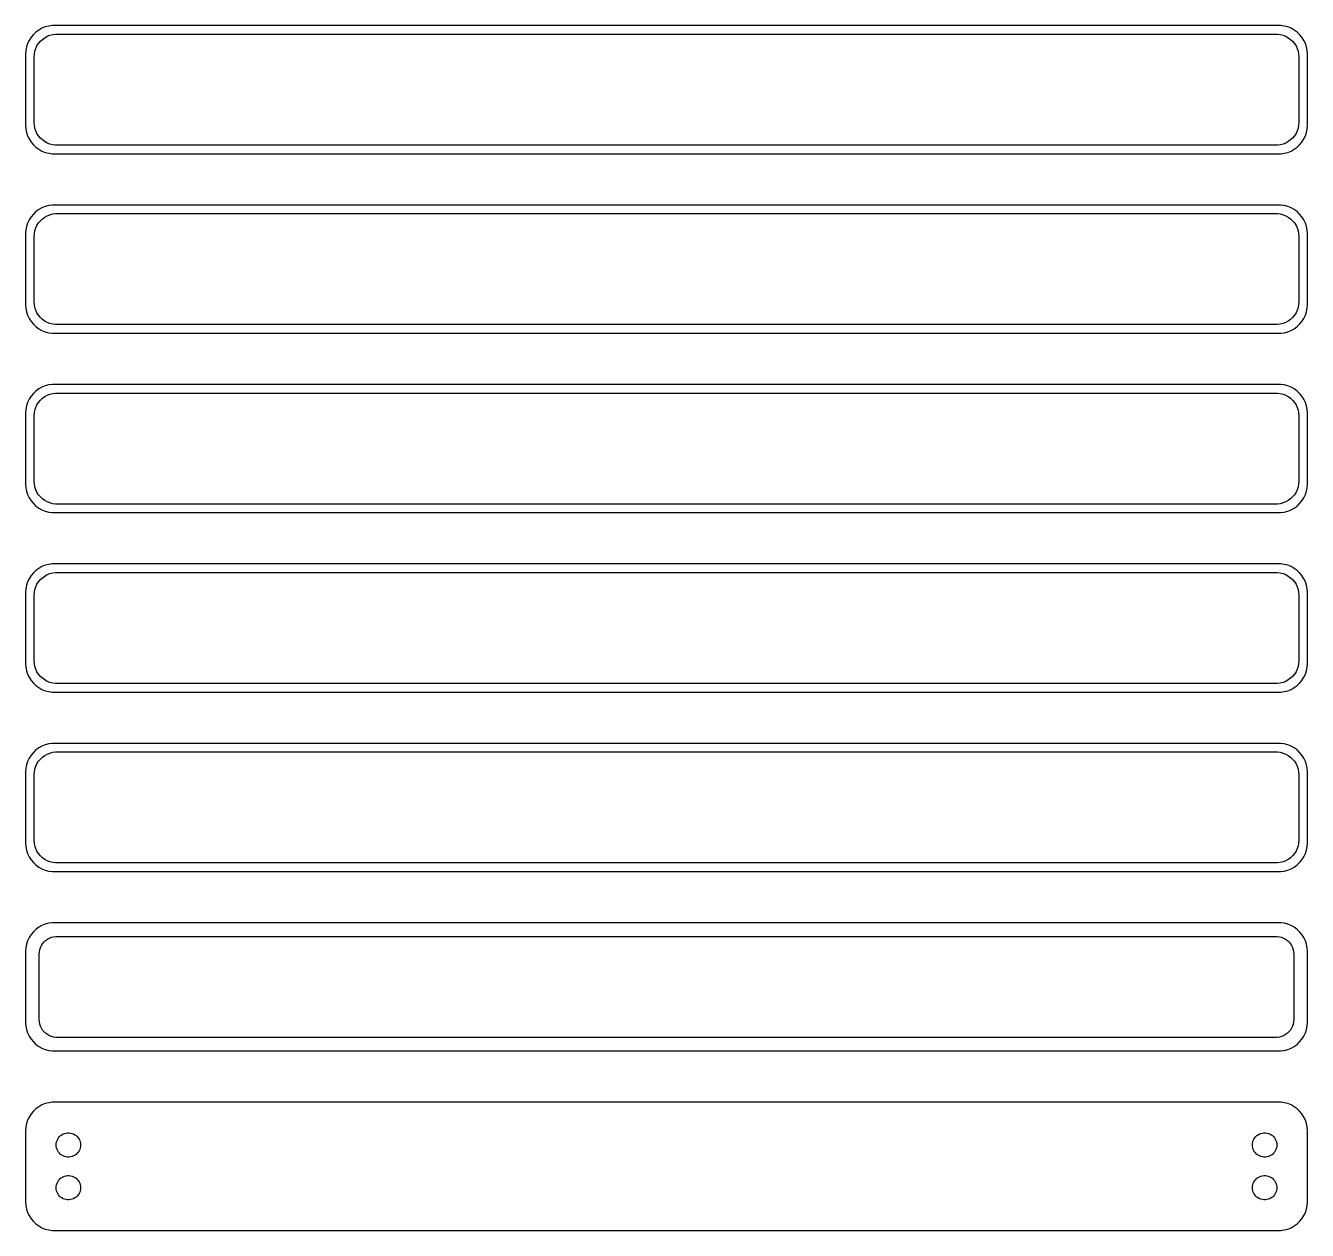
# Model space of a CAD drawing. Header units: metres. Extents: x -112 to 112, y 461 to 925.
# Drawn here: x -112.5 to 112.5, y 461.3 to 672.7 of the extents above; entities that cross this region are included whole.
import ezdxf

# ---------------------------------------------------------------- set-up
doc = ezdxf.new("R2010")
doc.units = ezdxf.units.M

msp = doc.modelspace()

# ---------------------------------------------------------------- linework, layer by layer
for p, q in [((-111.545, 670.689), (-111.882, 670.159)), ((-111.145, 671.173), (-111.545, 670.689)), ((-110.687, 671.603), (-111.145, 671.173)), ((-110.179, 671.972), (-110.687, 671.603)), ((-109.629, 672.274), (-110.179, 671.972)), ((-109.045, 672.505), (-109.629, 672.274)), ((-109.55, 670.332), (-109.143, 670.627)), ((-109.143, 670.627), (-108.703, 670.869)), ((-108.437, 672.661), (-109.045, 672.505)), ((-108.703, 670.869), (-108.236, 671.054)), ((-107.814, 672.74), (-108.437, 672.661)), ((-108.236, 671.054), (-107.75, 671.179)), ((107.814, 672.74), (-107.814, 672.74)), ((-107.75, 671.179), (-107.251, 671.242)), ((-107.251, 671.242), (107.251, 671.242)), ((107.251, 671.242), (107.75, 671.179)), ((107.75, 671.179), (108.236, 671.054)), ((108.437, 672.661), (107.814, 672.74)), ((108.236, 671.054), (108.703, 670.869)), ((109.045, 672.505), (108.437, 672.661)), ((108.703, 670.869), (109.143, 670.627)), ((109.629, 672.274), (109.045, 672.505)), ((109.143, 670.627), (109.55, 670.332)), ((110.179, 671.972), (109.629, 672.274)), ((110.687, 671.603), (110.179, 671.972)), ((111.145, 671.173), (110.687, 671.603)), ((111.545, 670.689), (111.145, 671.173)), ((111.882, 670.159), (111.545, 670.689)), ((-112.461, 668.377), (-112.5, 667.75)), ((-112.343, 668.993), (-112.461, 668.377)), ((-112.149, 669.591), (-112.343, 668.993)), ((-111.882, 670.159), (-112.149, 669.591)), ((-110.874, 668.245), (-110.719, 668.722)), ((-110.719, 668.722), (-110.505, 669.177)), ((-110.505, 669.177), (-110.236, 669.601)), ((-110.236, 669.601), (-109.916, 669.988)), ((-109.916, 669.988), (-109.55, 670.332)), ((109.55, 670.332), (109.916, 669.988)), ((109.916, 669.988), (110.236, 669.601)), ((110.236, 669.601), (110.505, 669.177)), ((110.505, 669.177), (110.719, 668.722)), ((110.719, 668.722), (110.874, 668.245)), ((112.149, 669.591), (111.882, 670.159)), ((112.343, 668.993), (112.149, 669.591)), ((112.461, 668.377), (112.343, 668.993)), ((112.5, 667.75), (112.461, 668.377)), ((-112.5, 667.75), (-112.5, 655.25)), ((-111, 667.25), (-110.968, 667.751)), ((-111, 655.75), (-111, 667.25)), ((-110.968, 667.751), (-110.874, 668.245)), ((110.874, 668.245), (110.968, 667.751)), ((110.968, 667.751), (111, 667.25)), ((111, 667.25), (111, 655.75)), ((112.5, 655.25), (112.5, 667.75)), ((-112.5, 655.25), (-112.461, 654.623)), ((-110.968, 655.249), (-111, 655.75)), ((-110.874, 654.755), (-110.968, 655.249)), ((-110.719, 654.278), (-110.874, 654.755)), ((110.874, 654.755), (110.719, 654.278)), ((110.968, 655.249), (110.874, 654.755)), ((111, 655.75), (110.968, 655.249)), ((112.461, 654.623), (112.5, 655.25)), ((-112.461, 654.623), (-112.343, 654.007)), ((-112.343, 654.007), (-112.149, 653.409)), ((-112.149, 653.409), (-111.882, 652.841)), ((-111.882, 652.841), (-111.545, 652.311)), ((-110.505, 653.823), (-110.719, 654.278)), ((-110.236, 653.399), (-110.505, 653.823)), ((-109.916, 653.012), (-110.236, 653.399)), ((-109.55, 652.668), (-109.916, 653.012)), ((-109.143, 652.373), (-109.55, 652.668)), ((109.55, 652.668), (109.143, 652.373)), ((109.916, 653.012), (109.55, 652.668)), ((110.236, 653.399), (109.916, 653.012)), ((110.505, 653.823), (110.236, 653.399)), ((110.719, 654.278), (110.505, 653.823)), ((111.545, 652.311), (111.882, 652.841)), ((111.882, 652.841), (112.149, 653.409)), ((112.149, 653.409), (112.343, 654.007)), ((112.343, 654.007), (112.461, 654.623)), ((-111.545, 652.311), (-111.145, 651.827)), ((-111.145, 651.827), (-110.687, 651.397)), ((-110.687, 651.397), (-110.179, 651.028)), ((-110.179, 651.028), (-109.629, 650.726)), ((-109.629, 650.726), (-109.045, 650.495)), ((-108.703, 652.131), (-109.143, 652.373)), ((-109.045, 650.495), (-108.437, 650.339)), ((-108.236, 651.946), (-108.703, 652.131)), ((-108.437, 650.339), (-107.814, 650.26)), ((-107.75, 651.821), (-108.236, 651.946)), ((-107.814, 650.26), (107.814, 650.26)), ((-107.251, 651.758), (-107.75, 651.821)), ((107.251, 651.758), (-107.251, 651.758)), ((107.75, 651.821), (107.251, 651.758)), ((108.236, 651.946), (107.75, 651.821)), ((107.814, 650.26), (108.437, 650.339)), ((108.703, 652.131), (108.236, 651.946)), ((108.437, 650.339), (109.045, 650.495)), ((109.143, 652.373), (108.703, 652.131)), ((109.045, 650.495), (109.629, 650.726)), ((109.629, 650.726), (110.179, 651.028)), ((110.179, 651.028), (110.687, 651.397)), ((110.687, 651.397), (111.145, 651.827)), ((111.145, 651.827), (111.545, 652.311)), ((-111.545, 639.189), (-111.882, 638.659)), ((-111.145, 639.673), (-111.545, 639.189)), ((-110.687, 640.103), (-111.145, 639.673)), ((-110.179, 640.472), (-110.687, 640.103)), ((-109.629, 640.774), (-110.179, 640.472)), ((-109.045, 641.005), (-109.629, 640.774)), ((-109.55, 638.832), (-109.143, 639.127)), ((-109.143, 639.127), (-108.703, 639.369)), ((-108.437, 641.161), (-109.045, 641.005)), ((-108.703, 639.369), (-108.236, 639.554)), ((-107.814, 641.24), (-108.437, 641.161)), ((-108.236, 639.554), (-107.75, 639.679)), ((107.814, 641.24), (-107.814, 641.24)), ((-107.75, 639.679), (-107.251, 639.742)), ((-107.251, 639.742), (107.251, 639.742)), ((107.251, 639.742), (107.75, 639.679)), ((107.75, 639.679), (108.236, 639.554)), ((108.437, 641.161), (107.814, 641.24)), ((108.236, 639.554), (108.703, 639.369)), ((109.045, 641.005), (108.437, 641.161)), ((108.703, 639.369), (109.143, 639.127)), ((109.629, 640.774), (109.045, 641.005)), ((109.143, 639.127), (109.55, 638.832)), ((110.179, 640.472), (109.629, 640.774)), ((110.687, 640.103), (110.179, 640.472)), ((111.145, 639.673), (110.687, 640.103)), ((111.545, 639.189), (111.145, 639.673)), ((111.882, 638.659), (111.545, 639.189)), ((-112.461, 636.877), (-112.5, 636.25)), ((-112.343, 637.493), (-112.461, 636.877)), ((-112.149, 638.091), (-112.343, 637.493)), ((-111.882, 638.659), (-112.149, 638.091)), ((-110.874, 636.745), (-110.719, 637.222)), ((-110.719, 637.222), (-110.505, 637.677)), ((-110.505, 637.677), (-110.236, 638.101)), ((-110.236, 638.101), (-109.916, 638.488)), ((-109.916, 638.488), (-109.55, 638.832)), ((109.55, 638.832), (109.916, 638.488)), ((109.916, 638.488), (110.236, 638.101)), ((110.236, 638.101), (110.505, 637.677)), ((110.505, 637.677), (110.719, 637.222)), ((110.719, 637.222), (110.874, 636.745)), ((112.149, 638.091), (111.882, 638.659)), ((112.343, 637.493), (112.149, 638.091)), ((112.461, 636.877), (112.343, 637.493)), ((112.5, 636.25), (112.461, 636.877)), ((-112.5, 636.25), (-112.5, 623.75)), ((-111, 635.75), (-110.968, 636.251)), ((-111, 624.25), (-111, 635.75)), ((-110.968, 636.251), (-110.874, 636.745)), ((110.874, 636.745), (110.968, 636.251)), ((110.968, 636.251), (111, 635.75)), ((111, 635.75), (111, 624.25)), ((112.5, 623.75), (112.5, 636.25)), ((-112.5, 623.75), (-112.461, 623.123)), ((-110.968, 623.749), (-111, 624.25)), ((-110.874, 623.255), (-110.968, 623.749)), ((-110.719, 622.778), (-110.874, 623.255)), ((110.874, 623.255), (110.719, 622.778)), ((110.968, 623.749), (110.874, 623.255)), ((111, 624.25), (110.968, 623.749)), ((112.461, 623.123), (112.5, 623.75)), ((-112.461, 623.123), (-112.343, 622.507)), ((-112.343, 622.507), (-112.149, 621.909)), ((-112.149, 621.909), (-111.882, 621.341)), ((-111.882, 621.341), (-111.545, 620.811)), ((-110.505, 622.323), (-110.719, 622.778)), ((-110.236, 621.899), (-110.505, 622.323)), ((-109.916, 621.512), (-110.236, 621.899)), ((-109.55, 621.168), (-109.916, 621.512)), ((-109.143, 620.873), (-109.55, 621.168)), ((109.55, 621.168), (109.143, 620.873)), ((109.916, 621.512), (109.55, 621.168)), ((110.236, 621.899), (109.916, 621.512)), ((110.505, 622.323), (110.236, 621.899)), ((110.719, 622.778), (110.505, 622.323)), ((111.545, 620.811), (111.882, 621.341)), ((111.882, 621.341), (112.149, 621.909)), ((112.149, 621.909), (112.343, 622.507)), ((112.343, 622.507), (112.461, 623.123)), ((-111.545, 620.811), (-111.145, 620.327)), ((-111.145, 620.327), (-110.687, 619.897)), ((-110.687, 619.897), (-110.179, 619.528)), ((-110.179, 619.528), (-109.629, 619.226)), ((-109.629, 619.226), (-109.045, 618.995)), ((-108.703, 620.631), (-109.143, 620.873)), ((-109.045, 618.995), (-108.437, 618.839)), ((-108.236, 620.446), (-108.703, 620.631)), ((-108.437, 618.839), (-107.814, 618.76)), ((-107.75, 620.321), (-108.236, 620.446)), ((-107.814, 618.76), (107.814, 618.76)), ((-107.251, 620.258), (-107.75, 620.321)), ((107.251, 620.258), (-107.251, 620.258)), ((107.75, 620.321), (107.251, 620.258)), ((108.236, 620.446), (107.75, 620.321)), ((107.814, 618.76), (108.437, 618.839)), ((108.703, 620.631), (108.236, 620.446)), ((108.437, 618.839), (109.045, 618.995)), ((109.143, 620.873), (108.703, 620.631)), ((109.045, 618.995), (109.629, 619.226)), ((109.629, 619.226), (110.179, 619.528)), ((110.179, 619.528), (110.687, 619.897)), ((110.687, 619.897), (111.145, 620.327)), ((111.145, 620.327), (111.545, 620.811)), ((-111.545, 607.689), (-111.882, 607.159)), ((-111.145, 608.173), (-111.545, 607.689)), ((-110.687, 608.603), (-111.145, 608.173)), ((-110.179, 608.972), (-110.687, 608.603)), ((-109.629, 609.274), (-110.179, 608.972)), ((-109.045, 609.505), (-109.629, 609.274)), ((-109.55, 607.332), (-109.143, 607.627)), ((-109.143, 607.627), (-108.703, 607.869)), ((-108.437, 609.661), (-109.045, 609.505)), ((-108.703, 607.869), (-108.236, 608.054)), ((-107.814, 609.74), (-108.437, 609.661)), ((-108.236, 608.054), (-107.75, 608.179)), ((107.814, 609.74), (-107.814, 609.74)), ((-107.75, 608.179), (-107.251, 608.242)), ((-107.251, 608.242), (107.251, 608.242)), ((107.251, 608.242), (107.75, 608.179)), ((107.75, 608.179), (108.236, 608.054)), ((108.437, 609.661), (107.814, 609.74)), ((108.236, 608.054), (108.703, 607.869)), ((109.045, 609.505), (108.437, 609.661)), ((108.703, 607.869), (109.143, 607.627)), ((109.629, 609.274), (109.045, 609.505)), ((109.143, 607.627), (109.55, 607.332)), ((110.179, 608.972), (109.629, 609.274)), ((110.687, 608.603), (110.179, 608.972)), ((111.145, 608.173), (110.687, 608.603)), ((111.545, 607.689), (111.145, 608.173)), ((111.882, 607.159), (111.545, 607.689)), ((-112.461, 605.377), (-112.5, 604.75)), ((-112.343, 605.993), (-112.461, 605.377)), ((-112.149, 606.591), (-112.343, 605.993)), ((-111.882, 607.159), (-112.149, 606.591)), ((-110.874, 605.245), (-110.719, 605.722)), ((-110.719, 605.722), (-110.505, 606.177)), ((-110.505, 606.177), (-110.236, 606.601)), ((-110.236, 606.601), (-109.916, 606.988)), ((-109.916, 606.988), (-109.55, 607.332)), ((109.55, 607.332), (109.916, 606.988)), ((109.916, 606.988), (110.236, 606.601)), ((110.236, 606.601), (110.505, 606.177)), ((110.505, 606.177), (110.719, 605.722)), ((110.719, 605.722), (110.874, 605.245)), ((112.149, 606.591), (111.882, 607.159)), ((112.343, 605.993), (112.149, 606.591)), ((112.461, 605.377), (112.343, 605.993)), ((112.5, 604.75), (112.461, 605.377)), ((-112.5, 604.75), (-112.5, 592.25)), ((-111, 604.25), (-110.968, 604.751)), ((-111, 592.75), (-111, 604.25)), ((-110.968, 604.751), (-110.874, 605.245)), ((110.874, 605.245), (110.968, 604.751)), ((110.968, 604.751), (111, 604.25)), ((111, 604.25), (111, 592.75)), ((112.5, 592.25), (112.5, 604.75)), ((-112.5, 592.25), (-112.461, 591.623)), ((-110.968, 592.249), (-111, 592.75)), ((-110.874, 591.755), (-110.968, 592.249)), ((-110.719, 591.278), (-110.874, 591.755)), ((110.874, 591.755), (110.719, 591.278)), ((110.968, 592.249), (110.874, 591.755)), ((111, 592.75), (110.968, 592.249)), ((112.461, 591.623), (112.5, 592.25)), ((-112.461, 591.623), (-112.343, 591.007)), ((-112.343, 591.007), (-112.149, 590.409)), ((-112.149, 590.409), (-111.882, 589.841)), ((-111.882, 589.841), (-111.545, 589.311)), ((-110.505, 590.823), (-110.719, 591.278)), ((-110.236, 590.399), (-110.505, 590.823)), ((-109.916, 590.012), (-110.236, 590.399)), ((-109.55, 589.668), (-109.916, 590.012)), ((-109.143, 589.373), (-109.55, 589.668)), ((109.55, 589.668), (109.143, 589.373)), ((109.916, 590.012), (109.55, 589.668)), ((110.236, 590.399), (109.916, 590.012)), ((110.505, 590.823), (110.236, 590.399)), ((110.719, 591.278), (110.505, 590.823)), ((111.545, 589.311), (111.882, 589.841)), ((111.882, 589.841), (112.149, 590.409)), ((112.149, 590.409), (112.343, 591.007)), ((112.343, 591.007), (112.461, 591.623)), ((-111.545, 589.311), (-111.145, 588.827)), ((-111.145, 588.827), (-110.687, 588.397)), ((-110.687, 588.397), (-110.179, 588.028)), ((-110.179, 588.028), (-109.629, 587.726)), ((-109.629, 587.726), (-109.045, 587.495)), ((-108.703, 589.131), (-109.143, 589.373)), ((-109.045, 587.495), (-108.437, 587.339)), ((-108.236, 588.946), (-108.703, 589.131)), ((-108.437, 587.339), (-107.814, 587.26)), ((-107.75, 588.821), (-108.236, 588.946)), ((-107.814, 587.26), (107.814, 587.26)), ((-107.251, 588.758), (-107.75, 588.821)), ((107.251, 588.758), (-107.251, 588.758)), ((107.75, 588.821), (107.251, 588.758)), ((108.236, 588.946), (107.75, 588.821)), ((107.814, 587.26), (108.437, 587.339)), ((108.703, 589.131), (108.236, 588.946)), ((108.437, 587.339), (109.045, 587.495)), ((109.143, 589.373), (108.703, 589.131)), ((109.045, 587.495), (109.629, 587.726)), ((109.629, 587.726), (110.179, 588.028)), ((110.179, 588.028), (110.687, 588.397)), ((110.687, 588.397), (111.145, 588.827)), ((111.145, 588.827), (111.545, 589.311)), ((-111.545, 576.189), (-111.882, 575.659)), ((-111.145, 576.673), (-111.545, 576.189)), ((-110.687, 577.103), (-111.145, 576.673)), ((-110.179, 577.472), (-110.687, 577.103)), ((-109.629, 577.774), (-110.179, 577.472)), ((-109.045, 578.005), (-109.629, 577.774)), ((-109.55, 575.832), (-109.143, 576.127)), ((-109.143, 576.127), (-108.703, 576.369)), ((-108.437, 578.161), (-109.045, 578.005)), ((-108.703, 576.369), (-108.236, 576.554)), ((-107.814, 578.24), (-108.437, 578.161)), ((-108.236, 576.554), (-107.75, 576.679)), ((107.814, 578.24), (-107.814, 578.24)), ((-107.75, 576.679), (-107.251, 576.742)), ((-107.251, 576.742), (107.251, 576.742)), ((107.251, 576.742), (107.75, 576.679)), ((107.75, 576.679), (108.236, 576.554)), ((108.437, 578.161), (107.814, 578.24)), ((108.236, 576.554), (108.703, 576.369)), ((109.045, 578.005), (108.437, 578.161)), ((108.703, 576.369), (109.143, 576.127)), ((109.629, 577.774), (109.045, 578.005)), ((109.143, 576.127), (109.55, 575.832)), ((110.179, 577.472), (109.629, 577.774)), ((110.687, 577.103), (110.179, 577.472)), ((111.145, 576.673), (110.687, 577.103)), ((111.545, 576.189), (111.145, 576.673)), ((111.882, 575.659), (111.545, 576.189)), ((-112.461, 573.877), (-112.5, 573.25)), ((-112.343, 574.493), (-112.461, 573.877)), ((-112.149, 575.091), (-112.343, 574.493)), ((-111.882, 575.659), (-112.149, 575.091)), ((-110.874, 573.745), (-110.719, 574.222)), ((-110.719, 574.222), (-110.505, 574.677)), ((-110.505, 574.677), (-110.236, 575.101)), ((-110.236, 575.101), (-109.916, 575.488)), ((-109.916, 575.488), (-109.55, 575.832)), ((109.55, 575.832), (109.916, 575.488)), ((109.916, 575.488), (110.236, 575.101)), ((110.236, 575.101), (110.505, 574.677)), ((110.505, 574.677), (110.719, 574.222)), ((110.719, 574.222), (110.874, 573.745)), ((112.149, 575.091), (111.882, 575.659)), ((112.343, 574.493), (112.149, 575.091)), ((112.461, 573.877), (112.343, 574.493)), ((112.5, 573.25), (112.461, 573.877)), ((-112.5, 573.25), (-112.5, 560.75)), ((-111, 572.75), (-110.968, 573.251)), ((-111, 561.25), (-111, 572.75)), ((-110.968, 573.251), (-110.874, 573.745)), ((110.874, 573.745), (110.968, 573.251)), ((110.968, 573.251), (111, 572.75)), ((111, 572.75), (111, 561.25)), ((112.5, 560.75), (112.5, 573.25)), ((-112.5, 560.75), (-112.461, 560.123)), ((-110.968, 560.749), (-111, 561.25)), ((-110.874, 560.255), (-110.968, 560.749)), ((-110.719, 559.778), (-110.874, 560.255)), ((110.874, 560.255), (110.719, 559.778)), ((110.968, 560.749), (110.874, 560.255)), ((111, 561.25), (110.968, 560.749)), ((112.461, 560.123), (112.5, 560.75)), ((-112.461, 560.123), (-112.343, 559.507)), ((-112.343, 559.507), (-112.149, 558.909)), ((-112.149, 558.909), (-111.882, 558.341)), ((-111.882, 558.341), (-111.545, 557.811)), ((-110.505, 559.323), (-110.719, 559.778)), ((-110.236, 558.899), (-110.505, 559.323)), ((-109.916, 558.512), (-110.236, 558.899)), ((-109.55, 558.168), (-109.916, 558.512)), ((-109.143, 557.873), (-109.55, 558.168)), ((109.55, 558.168), (109.143, 557.873)), ((109.916, 558.512), (109.55, 558.168)), ((110.236, 558.899), (109.916, 558.512)), ((110.505, 559.323), (110.236, 558.899)), ((110.719, 559.778), (110.505, 559.323)), ((111.545, 557.811), (111.882, 558.341)), ((111.882, 558.341), (112.149, 558.909)), ((112.149, 558.909), (112.343, 559.507)), ((112.343, 559.507), (112.461, 560.123)), ((-111.545, 557.811), (-111.145, 557.327)), ((-111.145, 557.327), (-110.687, 556.897)), ((-110.687, 556.897), (-110.179, 556.528)), ((-110.179, 556.528), (-109.629, 556.226)), ((-109.629, 556.226), (-109.045, 555.995)), ((-108.703, 557.631), (-109.143, 557.873)), ((-109.045, 555.995), (-108.437, 555.839)), ((-108.236, 557.446), (-108.703, 557.631)), ((-108.437, 555.839), (-107.814, 555.76)), ((-107.75, 557.321), (-108.236, 557.446)), ((-107.814, 555.76), (107.814, 555.76)), ((-107.251, 557.258), (-107.75, 557.321)), ((107.251, 557.258), (-107.251, 557.258)), ((107.75, 557.321), (107.251, 557.258)), ((108.236, 557.446), (107.75, 557.321)), ((107.814, 555.76), (108.437, 555.839)), ((108.703, 557.631), (108.236, 557.446)), ((108.437, 555.839), (109.045, 555.995)), ((109.143, 557.873), (108.703, 557.631)), ((109.045, 555.995), (109.629, 556.226)), ((109.629, 556.226), (110.179, 556.528)), ((110.179, 556.528), (110.687, 556.897)), ((110.687, 556.897), (111.145, 557.327)), ((111.145, 557.327), (111.545, 557.811)), ((-111.545, 544.689), (-111.882, 544.159)), ((-111.145, 545.173), (-111.545, 544.689)), ((-110.687, 545.603), (-111.145, 545.173)), ((-110.179, 545.972), (-110.687, 545.603)), ((-109.629, 546.274), (-110.179, 545.972)), ((-109.045, 546.505), (-109.629, 546.274)), ((-109.55, 544.332), (-109.143, 544.627)), ((-109.143, 544.627), (-108.703, 544.869)), ((-108.437, 546.661), (-109.045, 546.505)), ((-108.703, 544.869), (-108.236, 545.054)), ((-107.814, 546.74), (-108.437, 546.661)), ((-108.236, 545.054), (-107.75, 545.179)), ((107.814, 546.74), (-107.814, 546.74)), ((-107.75, 545.179), (-107.251, 545.242)), ((-107.251, 545.242), (107.251, 545.242)), ((107.251, 545.242), (107.75, 545.179)), ((107.75, 545.179), (108.236, 545.054)), ((108.437, 546.661), (107.814, 546.74)), ((108.236, 545.054), (108.703, 544.869)), ((109.045, 546.505), (108.437, 546.661)), ((108.703, 544.869), (109.143, 544.627)), ((109.629, 546.274), (109.045, 546.505)), ((109.143, 544.627), (109.55, 544.332)), ((110.179, 545.972), (109.629, 546.274)), ((110.687, 545.603), (110.179, 545.972)), ((111.145, 545.173), (110.687, 545.603)), ((111.545, 544.689), (111.145, 545.173)), ((111.882, 544.159), (111.545, 544.689)), ((-112.461, 542.377), (-112.5, 541.75)), ((-112.343, 542.993), (-112.461, 542.377)), ((-112.149, 543.591), (-112.343, 542.993)), ((-111.882, 544.159), (-112.149, 543.591)), ((-110.874, 542.245), (-110.719, 542.722)), ((-110.719, 542.722), (-110.505, 543.177)), ((-110.505, 543.177), (-110.236, 543.601)), ((-110.236, 543.601), (-109.916, 543.988)), ((-109.916, 543.988), (-109.55, 544.332)), ((109.55, 544.332), (109.916, 543.988)), ((109.916, 543.988), (110.236, 543.601)), ((110.236, 543.601), (110.505, 543.177)), ((110.505, 543.177), (110.719, 542.722)), ((110.719, 542.722), (110.874, 542.245)), ((112.149, 543.591), (111.882, 544.159)), ((112.343, 542.993), (112.149, 543.591)), ((112.461, 542.377), (112.343, 542.993)), ((112.5, 541.75), (112.461, 542.377)), ((-112.5, 541.75), (-112.5, 529.25)), ((-111, 541.25), (-110.968, 541.751)), ((-111, 529.75), (-111, 541.25)), ((-110.968, 541.751), (-110.874, 542.245)), ((110.874, 542.245), (110.968, 541.751)), ((110.968, 541.751), (111, 541.25)), ((111, 541.25), (111, 529.75)), ((112.5, 529.25), (112.5, 541.75)), ((-112.5, 529.25), (-112.461, 528.623)), ((-110.968, 529.249), (-111, 529.75)), ((-110.874, 528.755), (-110.968, 529.249)), ((-110.719, 528.278), (-110.874, 528.755)), ((110.874, 528.755), (110.719, 528.278)), ((110.968, 529.249), (110.874, 528.755)), ((111, 529.75), (110.968, 529.249)), ((112.461, 528.623), (112.5, 529.25)), ((-112.461, 528.623), (-112.343, 528.007)), ((-112.343, 528.007), (-112.149, 527.409)), ((-112.149, 527.409), (-111.882, 526.841)), ((-111.882, 526.841), (-111.545, 526.311)), ((-110.505, 527.823), (-110.719, 528.278)), ((-110.236, 527.399), (-110.505, 527.823)), ((-109.916, 527.012), (-110.236, 527.399)), ((-109.55, 526.668), (-109.916, 527.012)), ((-109.143, 526.373), (-109.55, 526.668)), ((109.55, 526.668), (109.143, 526.373)), ((109.916, 527.012), (109.55, 526.668)), ((110.236, 527.399), (109.916, 527.012)), ((110.505, 527.823), (110.236, 527.399)), ((110.719, 528.278), (110.505, 527.823)), ((111.545, 526.311), (111.882, 526.841)), ((111.882, 526.841), (112.149, 527.409)), ((112.149, 527.409), (112.343, 528.007)), ((112.343, 528.007), (112.461, 528.623)), ((-111.545, 526.311), (-111.145, 525.827)), ((-111.145, 525.827), (-110.687, 525.397)), ((-110.687, 525.397), (-110.179, 525.028)), ((-110.179, 525.028), (-109.629, 524.726)), ((-109.629, 524.726), (-109.045, 524.495)), ((-108.703, 526.131), (-109.143, 526.373)), ((-109.045, 524.495), (-108.437, 524.339)), ((-108.236, 525.946), (-108.703, 526.131)), ((-108.437, 524.339), (-107.814, 524.26)), ((-107.75, 525.821), (-108.236, 525.946)), ((-107.814, 524.26), (107.814, 524.26)), ((-107.251, 525.758), (-107.75, 525.821)), ((107.251, 525.758), (-107.251, 525.758)), ((107.75, 525.821), (107.251, 525.758)), ((108.236, 525.946), (107.75, 525.821)), ((107.814, 524.26), (108.437, 524.339)), ((108.703, 526.131), (108.236, 525.946)), ((108.437, 524.339), (109.045, 524.495)), ((109.143, 526.373), (108.703, 526.131)), ((109.045, 524.495), (109.629, 524.726)), ((109.629, 524.726), (110.179, 525.028)), ((110.179, 525.028), (110.687, 525.397)), ((110.687, 525.397), (111.145, 525.827)), ((111.145, 525.827), (111.545, 526.311)), ((-111.545, 513.189), (-111.882, 512.659)), ((-111.145, 513.673), (-111.545, 513.189)), ((-110.687, 514.103), (-111.145, 513.673)), ((-110.179, 514.472), (-110.687, 514.103)), ((-109.629, 514.774), (-110.179, 514.472)), ((-109.045, 515.005), (-109.629, 514.774)), ((-108.437, 515.161), (-109.045, 515.005)), ((-107.814, 515.24), (-108.437, 515.161)), ((107.814, 515.24), (-107.814, 515.24)), ((108.437, 515.161), (107.814, 515.24)), ((109.045, 515.005), (108.437, 515.161)), ((109.629, 514.774), (109.045, 515.005)), ((110.179, 514.472), (109.629, 514.774)), ((110.687, 514.103), (110.179, 514.472)), ((111.145, 513.673), (110.687, 514.103)), ((111.545, 513.189), (111.145, 513.673)), ((111.882, 512.659), (111.545, 513.189)), ((-112.461, 510.877), (-112.5, 510.25)), ((-112.343, 511.493), (-112.461, 510.877)), ((-112.149, 512.091), (-112.343, 511.493)), ((-111.882, 512.659), (-112.149, 512.091)), ((-110.015, 510.524), (-109.894, 510.896)), ((-109.894, 510.896), (-109.728, 511.25)), ((-109.728, 511.25), (-109.518, 511.58)), ((-109.518, 511.58), (-109.269, 511.881)), ((-109.269, 511.881), (-108.984, 512.149)), ((-108.984, 512.149), (-108.668, 512.378)), ((-108.668, 512.378), (-108.325, 512.567)), ((-108.325, 512.567), (-107.962, 512.711)), ((-107.962, 512.711), (-107.583, 512.808)), ((-107.583, 512.808), (-107.195, 512.857)), ((-107.195, 512.857), (107.195, 512.857)), ((107.195, 512.857), (107.583, 512.808)), ((107.583, 512.808), (107.962, 512.711)), ((107.962, 512.711), (108.325, 512.567)), ((108.325, 512.567), (108.668, 512.378)), ((108.668, 512.378), (108.984, 512.149)), ((108.984, 512.149), (109.269, 511.881)), ((109.269, 511.881), (109.518, 511.58)), ((109.518, 511.58), (109.728, 511.25)), ((109.728, 511.25), (109.894, 510.896)), ((109.894, 510.896), (110.015, 510.524)), ((112.149, 512.091), (111.882, 512.659)), ((112.343, 511.493), (112.149, 512.091)), ((112.461, 510.877), (112.343, 511.493)), ((112.5, 510.25), (112.461, 510.877)), ((-112.5, 510.25), (-112.5, 497.75)), ((-110.113, 509.75), (-110.088, 510.14)), ((-110.113, 498.25), (-110.113, 509.75)), ((-110.088, 510.14), (-110.015, 510.524)), ((110.015, 510.524), (110.088, 510.14)), ((110.088, 510.14), (110.113, 509.75)), ((110.113, 509.75), (110.113, 498.25)), ((112.5, 497.75), (112.5, 510.25)), ((-112.5, 497.75), (-112.461, 497.123)), ((-110.088, 497.86), (-110.113, 498.25)), ((-110.015, 497.476), (-110.088, 497.86)), ((-109.894, 497.104), (-110.015, 497.476)), ((110.015, 497.476), (109.894, 497.104)), ((110.088, 497.86), (110.015, 497.476)), ((110.113, 498.25), (110.088, 497.86)), ((112.461, 497.123), (112.5, 497.75)), ((-112.461, 497.123), (-112.343, 496.507)), ((-112.343, 496.507), (-112.149, 495.909)), ((-112.149, 495.909), (-111.882, 495.341)), ((-111.882, 495.341), (-111.545, 494.811)), ((-109.728, 496.75), (-109.894, 497.104)), ((-109.518, 496.42), (-109.728, 496.75)), ((-109.269, 496.119), (-109.518, 496.42)), ((-108.984, 495.851), (-109.269, 496.119)), ((-108.668, 495.622), (-108.984, 495.851)), ((-108.325, 495.433), (-108.668, 495.622)), ((-107.962, 495.289), (-108.325, 495.433)), ((-107.583, 495.192), (-107.962, 495.289)), ((-107.195, 495.143), (-107.583, 495.192)), ((107.195, 495.143), (-107.195, 495.143)), ((107.583, 495.192), (107.195, 495.143)), ((107.962, 495.289), (107.583, 495.192)), ((108.325, 495.433), (107.962, 495.289)), ((108.668, 495.622), (108.325, 495.433)), ((108.984, 495.851), (108.668, 495.622)), ((109.269, 496.119), (108.984, 495.851)), ((109.518, 496.42), (109.269, 496.119)), ((109.728, 496.75), (109.518, 496.42)), ((109.894, 497.104), (109.728, 496.75)), ((111.545, 494.811), (111.882, 495.341)), ((111.882, 495.341), (112.149, 495.909)), ((112.149, 495.909), (112.343, 496.507)), ((112.343, 496.507), (112.461, 497.123)), ((-111.545, 494.811), (-111.145, 494.327)), ((-111.145, 494.327), (-110.687, 493.897)), ((-110.687, 493.897), (-110.179, 493.528)), ((-110.179, 493.528), (-109.629, 493.226)), ((-109.629, 493.226), (-109.045, 492.995)), ((-109.045, 492.995), (-108.437, 492.839)), ((-108.437, 492.839), (-107.814, 492.76)), ((-107.814, 492.76), (107.814, 492.76)), ((107.814, 492.76), (108.437, 492.839)), ((108.437, 492.839), (109.045, 492.995)), ((109.045, 492.995), (109.629, 493.226)), ((109.629, 493.226), (110.179, 493.528)), ((110.179, 493.528), (110.687, 493.897)), ((110.687, 493.897), (111.145, 494.327)), ((111.145, 494.327), (111.545, 494.811)), ((-111.545, 481.689), (-111.882, 481.159)), ((-111.145, 482.173), (-111.545, 481.689)), ((-110.687, 482.603), (-111.145, 482.173)), ((-110.179, 482.972), (-110.687, 482.603)), ((-109.629, 483.274), (-110.179, 482.972)), ((-109.045, 483.505), (-109.629, 483.274)), ((-108.437, 483.661), (-109.045, 483.505)), ((-107.814, 483.74), (-108.437, 483.661)), ((107.814, 483.74), (-107.814, 483.74)), ((108.437, 483.661), (107.814, 483.74)), ((109.045, 483.505), (108.437, 483.661)), ((109.629, 483.274), (109.045, 483.505)), ((110.179, 482.972), (109.629, 483.274)), ((110.687, 482.603), (110.179, 482.972)), ((111.145, 482.173), (110.687, 482.603)), ((111.545, 481.689), (111.145, 482.173)), ((111.882, 481.159), (111.545, 481.689)), ((-112.461, 479.377), (-112.5, 478.75)), ((-112.343, 479.993), (-112.461, 479.377)), ((-112.149, 480.591), (-112.343, 479.993)), ((-111.882, 481.159), (-112.149, 480.591)), ((112.149, 480.591), (111.882, 481.159)), ((112.343, 479.993), (112.149, 480.591)), ((112.461, 479.377), (112.343, 479.993)), ((112.5, 478.75), (112.461, 479.377)), ((-112.5, 478.75), (-112.5, 466.25)), ((-107.068, 476.781), (-106.985, 477.036)), ((-106.985, 477.036), (-106.871, 477.279)), ((-106.871, 477.279), (-106.727, 477.505)), ((-106.727, 477.505), (-106.557, 477.712)), ((-106.557, 477.712), (-106.361, 477.895)), ((-106.361, 477.895), (-106.144, 478.053)), ((-106.144, 478.053), (-105.909, 478.182)), ((-105.909, 478.182), (-105.66, 478.281)), ((-105.66, 478.281), (-105.4, 478.347)), ((-105.4, 478.347), (-105.134, 478.381)), ((-105.134, 478.381), (-104.866, 478.381)), ((-104.866, 478.381), (-104.6, 478.347)), ((-104.6, 478.347), (-104.34, 478.281)), ((-104.34, 478.281), (-104.091, 478.182)), ((-104.091, 478.182), (-103.856, 478.053)), ((-103.856, 478.053), (-103.639, 477.895)), ((-103.639, 477.895), (-103.443, 477.712)), ((-103.443, 477.712), (-103.273, 477.505)), ((-103.273, 477.505), (-103.129, 477.279)), ((-103.129, 477.279), (-103.015, 477.036)), ((-103.015, 477.036), (-102.932, 476.781)), ((102.932, 476.781), (103.015, 477.036)), ((103.015, 477.036), (103.129, 477.279)), ((103.129, 477.279), (103.273, 477.505)), ((103.273, 477.505), (103.443, 477.712)), ((103.443, 477.712), (103.639, 477.895)), ((103.639, 477.895), (103.856, 478.053)), ((103.856, 478.053), (104.091, 478.182)), ((104.091, 478.182), (104.34, 478.281)), ((104.34, 478.281), (104.6, 478.347)), ((104.6, 478.347), (104.866, 478.381)), ((104.866, 478.381), (105.134, 478.381)), ((105.134, 478.381), (105.4, 478.347)), ((105.4, 478.347), (105.66, 478.281)), ((105.66, 478.281), (105.909, 478.182)), ((105.909, 478.182), (106.144, 478.053)), ((106.144, 478.053), (106.361, 477.895)), ((106.361, 477.895), (106.557, 477.712)), ((106.557, 477.712), (106.727, 477.505)), ((106.727, 477.505), (106.871, 477.279)), ((106.871, 477.279), (106.985, 477.036)), ((106.985, 477.036), (107.068, 476.781)), ((112.5, 466.25), (112.5, 478.75)), ((-107.135, 476.25), (-107.118, 476.518)), ((-107.118, 475.982), (-107.135, 476.25)), ((-107.118, 476.518), (-107.068, 476.781)), ((-107.068, 475.719), (-107.118, 475.982)), ((-106.985, 475.464), (-107.068, 475.719)), ((-106.871, 475.221), (-106.985, 475.464)), ((-106.727, 474.995), (-106.871, 475.221)), ((-106.557, 474.788), (-106.727, 474.995)), ((-106.361, 474.605), (-106.557, 474.788)), ((-103.443, 474.788), (-103.639, 474.605)), ((-103.273, 474.995), (-103.443, 474.788)), ((-103.129, 475.221), (-103.273, 474.995)), ((-103.015, 475.464), (-103.129, 475.221)), ((-102.932, 475.719), (-103.015, 475.464)), ((-102.932, 476.781), (-102.882, 476.518)), ((-102.882, 475.982), (-102.932, 475.719)), ((-102.882, 476.518), (-102.865, 476.25)), ((-102.865, 476.25), (-102.882, 475.982)), ((102.865, 476.25), (102.882, 476.518)), ((102.882, 475.982), (102.865, 476.25)), ((102.882, 476.518), (102.932, 476.781)), ((102.932, 475.719), (102.882, 475.982)), ((103.015, 475.464), (102.932, 475.719)), ((103.129, 475.221), (103.015, 475.464)), ((103.273, 474.995), (103.129, 475.221)), ((103.443, 474.788), (103.273, 474.995)), ((103.639, 474.605), (103.443, 474.788)), ((106.557, 474.788), (106.361, 474.605)), ((106.727, 474.995), (106.557, 474.788)), ((106.871, 475.221), (106.727, 474.995)), ((106.985, 475.464), (106.871, 475.221)), ((107.068, 475.719), (106.985, 475.464)), ((107.068, 476.781), (107.118, 476.518)), ((107.118, 475.982), (107.068, 475.719)), ((107.118, 476.518), (107.135, 476.25)), ((107.135, 476.25), (107.118, 475.982)), ((-106.144, 474.447), (-106.361, 474.605)), ((-105.909, 474.318), (-106.144, 474.447)), ((-105.66, 474.219), (-105.909, 474.318)), ((-105.4, 474.153), (-105.66, 474.219)), ((-105.134, 474.119), (-105.4, 474.153)), ((-104.866, 474.119), (-105.134, 474.119)), ((-104.6, 474.153), (-104.866, 474.119)), ((-104.34, 474.219), (-104.6, 474.153)), ((-104.091, 474.318), (-104.34, 474.219)), ((-103.856, 474.447), (-104.091, 474.318)), ((-103.639, 474.605), (-103.856, 474.447)), ((103.856, 474.447), (103.639, 474.605)), ((104.091, 474.318), (103.856, 474.447)), ((104.34, 474.219), (104.091, 474.318)), ((104.6, 474.153), (104.34, 474.219)), ((104.866, 474.119), (104.6, 474.153)), ((105.134, 474.119), (104.866, 474.119)), ((105.4, 474.153), (105.134, 474.119)), ((105.66, 474.219), (105.4, 474.153)), ((105.909, 474.318), (105.66, 474.219)), ((106.144, 474.447), (105.909, 474.318)), ((106.361, 474.605), (106.144, 474.447)), ((-106.557, 470.212), (-106.361, 470.395)), ((-106.361, 470.395), (-106.144, 470.553)), ((-106.144, 470.553), (-105.909, 470.682)), ((-105.909, 470.682), (-105.66, 470.781)), ((-105.66, 470.781), (-105.4, 470.847)), ((-105.4, 470.847), (-105.134, 470.881)), ((-105.134, 470.881), (-104.866, 470.881)), ((-104.866, 470.881), (-104.6, 470.847)), ((-104.6, 470.847), (-104.34, 470.781)), ((-104.34, 470.781), (-104.091, 470.682)), ((-104.091, 470.682), (-103.856, 470.553)), ((-103.856, 470.553), (-103.639, 470.395)), ((-103.639, 470.395), (-103.443, 470.212)), ((103.443, 470.212), (103.639, 470.395)), ((103.639, 470.395), (103.856, 470.553)), ((103.856, 470.553), (104.091, 470.682)), ((104.091, 470.682), (104.34, 470.781)), ((104.34, 470.781), (104.6, 470.847)), ((104.6, 470.847), (104.866, 470.881)), ((104.866, 470.881), (105.134, 470.881)), ((105.134, 470.881), (105.4, 470.847)), ((105.4, 470.847), (105.66, 470.781)), ((105.66, 470.781), (105.909, 470.682)), ((105.909, 470.682), (106.144, 470.553)), ((106.144, 470.553), (106.361, 470.395)), ((106.361, 470.395), (106.557, 470.212)), ((-107.135, 468.75), (-107.118, 469.018)), ((-107.118, 468.482), (-107.135, 468.75)), ((-107.118, 469.018), (-107.068, 469.281)), ((-107.068, 468.219), (-107.118, 468.482)), ((-107.068, 469.281), (-106.985, 469.536)), ((-106.985, 467.964), (-107.068, 468.219)), ((-106.985, 469.536), (-106.871, 469.779)), ((-106.871, 469.779), (-106.727, 470.005)), ((-106.727, 470.005), (-106.557, 470.212)), ((-103.443, 470.212), (-103.273, 470.005)), ((-103.273, 470.005), (-103.129, 469.779)), ((-103.129, 469.779), (-103.015, 469.536)), ((-103.015, 469.536), (-102.932, 469.281)), ((-102.932, 468.219), (-103.015, 467.964)), ((-102.932, 469.281), (-102.882, 469.018)), ((-102.882, 468.482), (-102.932, 468.219)), ((-102.882, 469.018), (-102.865, 468.75)), ((-102.865, 468.75), (-102.882, 468.482)), ((102.865, 468.75), (102.882, 469.018)), ((102.882, 468.482), (102.865, 468.75)), ((102.882, 469.018), (102.932, 469.281)), ((102.932, 468.219), (102.882, 468.482)), ((102.932, 469.281), (103.015, 469.536)), ((103.015, 467.964), (102.932, 468.219)), ((103.015, 469.536), (103.129, 469.779)), ((103.129, 469.779), (103.273, 470.005)), ((103.273, 470.005), (103.443, 470.212)), ((106.557, 470.212), (106.727, 470.005)), ((106.727, 470.005), (106.871, 469.779)), ((106.871, 469.779), (106.985, 469.536)), ((106.985, 469.536), (107.068, 469.281)), ((107.068, 468.219), (106.985, 467.964)), ((107.068, 469.281), (107.118, 469.018)), ((107.118, 468.482), (107.068, 468.219)), ((107.118, 469.018), (107.135, 468.75)), ((107.135, 468.75), (107.118, 468.482)), ((-112.5, 466.25), (-112.461, 465.623)), ((-106.871, 467.721), (-106.985, 467.964)), ((-106.727, 467.495), (-106.871, 467.721)), ((-106.557, 467.288), (-106.727, 467.495)), ((-106.361, 467.105), (-106.557, 467.288)), ((-106.144, 466.947), (-106.361, 467.105)), ((-105.909, 466.818), (-106.144, 466.947)), ((-105.66, 466.719), (-105.909, 466.818)), ((-105.4, 466.653), (-105.66, 466.719)), ((-105.134, 466.619), (-105.4, 466.653)), ((-104.866, 466.619), (-105.134, 466.619)), ((-104.6, 466.653), (-104.866, 466.619)), ((-104.34, 466.719), (-104.6, 466.653)), ((-104.091, 466.818), (-104.34, 466.719)), ((-103.856, 466.947), (-104.091, 466.818)), ((-103.639, 467.105), (-103.856, 466.947)), ((-103.443, 467.288), (-103.639, 467.105)), ((-103.273, 467.495), (-103.443, 467.288)), ((-103.129, 467.721), (-103.273, 467.495)), ((-103.015, 467.964), (-103.129, 467.721)), ((103.129, 467.721), (103.015, 467.964)), ((103.273, 467.495), (103.129, 467.721)), ((103.443, 467.288), (103.273, 467.495)), ((103.639, 467.105), (103.443, 467.288)), ((103.856, 466.947), (103.639, 467.105)), ((104.091, 466.818), (103.856, 466.947)), ((104.34, 466.719), (104.091, 466.818)), ((104.6, 466.653), (104.34, 466.719)), ((104.866, 466.619), (104.6, 466.653)), ((105.134, 466.619), (104.866, 466.619)), ((105.4, 466.653), (105.134, 466.619)), ((105.66, 466.719), (105.4, 466.653)), ((105.909, 466.818), (105.66, 466.719)), ((106.144, 466.947), (105.909, 466.818)), ((106.361, 467.105), (106.144, 466.947)), ((106.557, 467.288), (106.361, 467.105)), ((106.727, 467.495), (106.557, 467.288)), ((106.871, 467.721), (106.727, 467.495)), ((106.985, 467.964), (106.871, 467.721)), ((112.461, 465.623), (112.5, 466.25)), ((-112.461, 465.623), (-112.343, 465.007)), ((-112.343, 465.007), (-112.149, 464.409)), ((-112.149, 464.409), (-111.882, 463.841)), ((-111.882, 463.841), (-111.545, 463.311)), ((111.545, 463.311), (111.882, 463.841)), ((111.882, 463.841), (112.149, 464.409)), ((112.149, 464.409), (112.343, 465.007)), ((112.343, 465.007), (112.461, 465.623)), ((-111.545, 463.311), (-111.145, 462.827)), ((-111.145, 462.827), (-110.687, 462.397)), ((-110.687, 462.397), (-110.179, 462.028)), ((-110.179, 462.028), (-109.629, 461.726)), ((-109.629, 461.726), (-109.045, 461.495)), ((-109.045, 461.495), (-108.437, 461.339)), ((-108.437, 461.339), (-107.814, 461.26)), ((-107.814, 461.26), (107.814, 461.26)), ((107.814, 461.26), (108.437, 461.339)), ((108.437, 461.339), (109.045, 461.495)), ((109.045, 461.495), (109.629, 461.726)), ((109.629, 461.726), (110.179, 462.028)), ((110.179, 462.028), (110.687, 462.397)), ((110.687, 462.397), (111.145, 462.827)), ((111.145, 462.827), (111.545, 463.311))]:
    msp.add_line(p, q)

doc.saveas('drawing.dxf')
